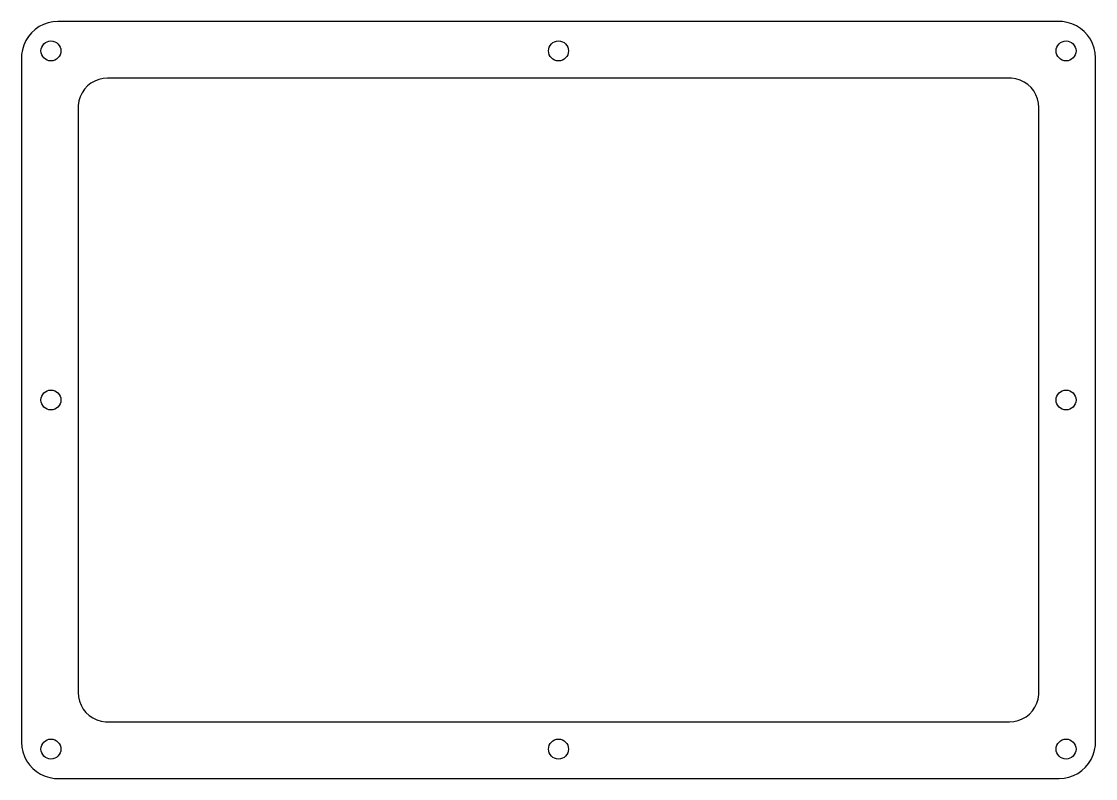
# Model space of a CAD drawing. Header units: metres. Extents: x -118 to 118, y -84 to 84.
import ezdxf

# ---------------------------------------------------------------- set-up
doc = ezdxf.new("R2010")
doc.units = ezdxf.units.M

msp = doc.modelspace()

# ---------------------------------------------------------------- linework, layer by layer
at = {"layer": 'BEZEL'}
msp.add_lwpolyline([(-118.5, 75.55), (-118.5, -75.55), (-118.4274, -76.6255), (-118.2108, -77.6814), (-117.8543, -78.6986), (-117.3643, -79.6587), (-116.7497, -80.5442), (-116.0215, -81.339), (-115.1932, -82.0287), (-114.2797, -82.6008), (-113.2975, -83.0449), (-112.2645, -83.353), (-111.1996, -83.5194), (-110.5326, -83.5499), (-110.5, -83.55), (110.5, -83.55), (111.5755, -83.4774), (112.6314, -83.2608), (113.6486, -82.9043), (114.6087, -82.4143), (115.4942, -81.7997), (116.289, -81.0715), (116.9787, -80.2432), (117.5508, -79.3297), (117.9949, -78.3475), (118.303, -77.3145), (118.4694, -76.2496), (118.4999, -75.5826), (118.5, -75.55), (118.5, 75.55), (118.4274, 76.6255), (118.2108, 77.6814), (117.8543, 78.6986), (117.3643, 79.6587), (116.7497, 80.5442), (116.0215, 81.339), (115.1932, 82.0287), (114.2797, 82.6008), (113.2975, 83.0449), (112.2645, 83.353), (111.1996, 83.5194), (110.5326, 83.5499), (110.5, 83.55), (-110.5, 83.55), (-111.5755, 83.4774), (-112.6314, 83.2608), (-113.6486, 82.9043), (-114.6087, 82.4143), (-115.4942, 81.7997), (-116.289, 81.0715), (-116.9787, 80.2432), (-117.5508, 79.3297), (-117.9949, 78.3475), (-118.303, 77.3145), (-118.4694, 76.2496), (-118.4923, 75.9001), (-118.5, 75.55)], close=True, dxfattribs=at)
at = {"layer": 'CUT'}
msp.add_lwpolyline([(-106, 64.55), (-106, -64.55), (-105.9274, -65.5187), (-105.7113, -66.4658), (-105.3564, -67.3701), (-104.8707, -68.2114), (-104.265, -68.9709), (-103.5529, -69.6317), (-102.7503, -70.179), (-101.8751, -70.6005), (-100.9468, -70.8869), (-99.9863, -71.0318), (-99.5, -71.05), (99.5, -71.05), (100.4687, -70.9774), (101.4158, -70.7613), (102.3201, -70.4064), (103.1614, -69.9207), (103.9209, -69.315), (104.5817, -68.6029), (105.129, -67.8003), (105.5505, -66.9251), (105.8369, -65.9968), (105.9818, -65.0363), (106, -64.55), (106, 64.55), (105.9274, 65.5187), (105.7113, 66.4658), (105.3564, 67.3701), (104.8707, 68.2114), (104.265, 68.9709), (103.5529, 69.6317), (102.7503, 70.179), (101.8751, 70.6005), (100.9468, 70.8869), (99.9863, 71.0318), (99.5, 71.05), (-99.5, 71.05), (-100.4687, 70.9774), (-101.4158, 70.7613), (-102.3201, 70.4064), (-103.1614, 69.9207), (-103.9209, 69.315), (-104.5817, 68.6029), (-105.129, 67.8003), (-105.5505, 66.9251), (-105.8369, 65.9968), (-105.9818, 65.0363), (-106, 64.55)], close=True, dxfattribs=at)
for centre in [(-112, 77.05), (0, 77.05), (112, 77.05), (-112, 0), (112, 0), (-112, -77.05), (0, -77.05), (112, -77.05)]:
    msp.add_circle(centre, 2.2, dxfattribs=at)

doc.saveas('drawing.dxf')
